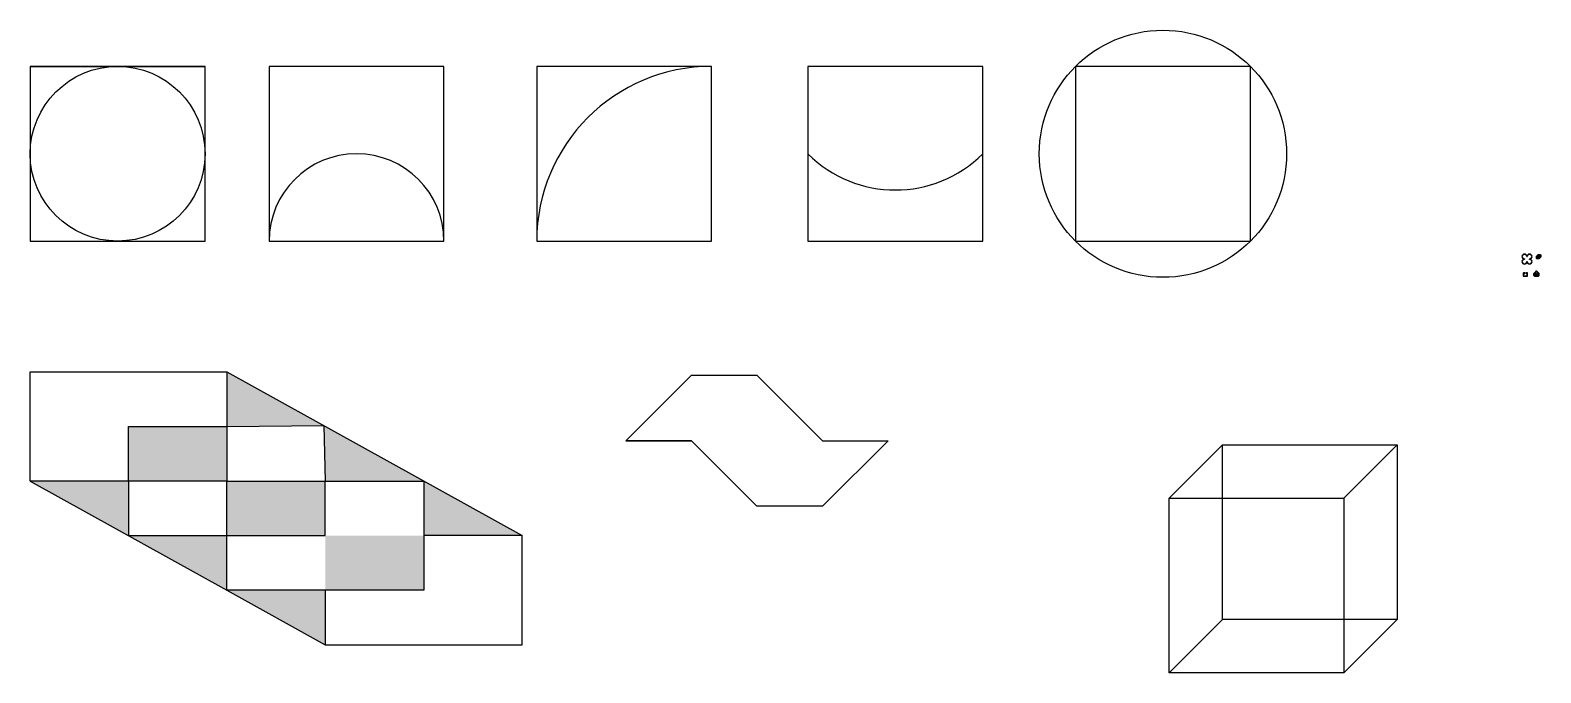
# Model space of a CAD drawing. Header units: millimetres. Extents: x 0 to 2089, y 0 to 2102.
# Drawn here: x 1398 to 2089, y 1808 to 2102 of the extents above; entities outside this region: 1.
import ezdxf

# ---------------------------------------------------------------- set-up
doc = ezdxf.new("R2010")
doc.units = ezdxf.units.MM

msp = doc.modelspace()

# ---------------------------------------------------------------- hatches: boundary and pattern name
h = msp.add_hatch(color=256)
h.dxf.hatch_style = 1
h.paths.add_polyline_path([(1487.74, 1945.31), (1487.74, 1920.31), (1532.08, 1920.67)])
h.paths.add_polyline_path([(1532.08, 1920.67), (1532.74, 1895.31), (1577.74, 1895.31)])
h.paths.add_polyline_path([(1577.74, 1895.31), (1577.74, 1870.31), (1622.74, 1870.31)])
h.paths.add_polyline_path([(1532.74, 1845.31), (1487.74, 1845.31), (1532.74, 1820.31)])
h.paths.add_polyline_path([(1487.74, 1870.31), (1442.74, 1870.31), (1487.74, 1845.31)])
h.paths.add_polyline_path([(1442.74, 1895.31), (1397.74, 1895.31), (1442.74, 1870.31)])
h = msp.add_hatch(color=256)
h.dxf.hatch_style = 1
h.paths.add_polyline_path([(1487.74, 1920.31), (1442.74, 1920.31), (1442.74, 1895.31), (1487.74, 1895.31)])
h = msp.add_hatch(color=256)
h.dxf.hatch_style = 1
h.paths.add_polyline_path([(1532.74, 1895.31), (1487.74, 1895.31), (1487.74, 1870.31), (1532.74, 1870.31)])
h = msp.add_hatch(color=256)
h.dxf.hatch_style = 1
h.paths.add_polyline_path([(1577.74, 1870.31), (1532.74, 1870.31), (1532.74, 1845.31), (1577.74, 1845.31)])

# ---------------------------------------------------------------- linework, layer by layer
for p, q in [((1397.74, 2085.16), (1477.74, 2085.16)), ((2082.33, 1998.07), (2082.48, 1998.07)), ((2082.63, 1998.07), (2082.48, 1998.07)), ((2080.71, 1990.39), (2080.71, 1989.09)), ((2081.51, 1990.59), (2080.91, 1990.59)), ((2080.91, 1990.39), (2080.91, 1989.29)), ((2080.91, 1990.39), (2081.51, 1990.39)), ((2081.51, 1990.39), (2080.91, 1990.39)), ((2081.33, 1997.07), (2081.33, 1996.92)), ((2081.33, 1996.77), (2081.33, 1996.92)), ((2081.51, 1990.39), (2081.51, 1990.59)), ((2082.71, 1990.59), (2081.91, 1990.59)), ((2081.91, 1990.59), (2081.91, 1990.39)), ((2082.51, 1990.39), (2081.91, 1990.39)), ((2082.33, 1995.77), (2082.48, 1995.77)), ((2082.63, 1995.77), (2082.48, 1995.77)), ((2082.51, 1989.59), (2082.51, 1990.39)), ((2082.71, 1989.09), (2082.71, 1990.59)), ((2083.63, 1997.07), (2083.63, 1996.92)), ((2083.63, 1996.77), (2083.63, 1996.92)), ((2085.57, 1990.31), (2086.79, 1991.51)), ((2085.57, 1990.31), (2085.57, 1989.41)), ((2085.57, 1989.41), (2085.57, 1990.31)), ((2085.57, 1990.31), (2086.47, 1990.31)), ((2085.57, 1990.31), (2085.89, 1989.99)), ((2085.89, 1989.99), (2086.79, 1991.51)), ((2086.47, 1990.31), (2086.79, 1989.99)), ((2086.47, 1989.73), (2086.47, 1990.31)), ((2088.01, 1990.31), (2086.79, 1991.51)), ((2087.69, 1989.99), (2086.79, 1991.51)), ((2086.79, 1989.99), (2087.11, 1990.31)), ((2087.11, 1990.31), (2088.01, 1990.31)), ((2087.11, 1990.31), (2087.11, 1989.73)), ((2088.01, 1990.31), (2087.69, 1989.99)), ((2088.01, 1989.41), (2088.01, 1990.31)), ((2080.71, 1989.09), (2082.71, 1989.09)), ((2080.91, 1989.29), (2082.21, 1989.29)), ((2082.21, 1989.29), (2082.51, 1989.59)), ((2085.89, 1989.09), (2085.57, 1989.41)), ((2085.57, 1989.41), (2086.47, 1989.41)), ((2085.89, 1989.99), (2085.89, 1989.41)), ((2085.89, 1989.99), (2086.79, 1989.99)), ((2085.89, 1989.09), (2085.89, 1989.41)), ((2085.89, 1989.09), (2087.69, 1989.09)), ((2086.47, 1989.73), (2086.47, 1989.41)), ((2086.47, 1989.41), (2086.79, 1989.09)), ((2086.79, 1989.99), (2086.79, 1989.41)), ((2086.79, 1989.99), (2087.69, 1989.99)), ((2087.11, 1989.41), (2086.79, 1989.09)), ((2086.79, 1989.41), (2086.79, 1989.09)), ((2087.11, 1989.73), (2087.11, 1989.41)), ((2087.11, 1989.41), (2088.01, 1989.41)), ((2087.69, 1989.99), (2087.69, 1989.41)), ((2087.69, 1989.09), (2088.01, 1989.41)), ((2087.69, 1989.09), (2087.69, 1989.41)), ((1397.74, 1945.31), (1487.74, 1945.31)), ((1397.74, 1895.31), (1397.74, 1945.31)), ((1487.74, 1945.31), (1487.74, 1895.31)), ((1487.74, 1945.31), (1622.74, 1870.31)), ((1670.22, 1913.74), (1700.22, 1943.74)), ((1700.22, 1943.74), (1730.22, 1943.74)), ((1730.22, 1943.74), (1760.22, 1913.74)), ((1442.74, 1895.31), (1442.74, 1920.31)), ((1442.74, 1920.31), (1487.74, 1920.31)), ((1487.74, 1920.31), (1532.08, 1920.67)), ((1532.08, 1920.67), (1532.74, 1895.31)), ((1670.22, 1913.74), (1700.22, 1913.74)), ((1700.22, 1913.74), (1670.22, 1913.74)), ((1730.22, 1883.74), (1700.22, 1913.74)), ((1760.22, 1913.74), (1790.22, 1913.74)), ((1760.22, 1913.74), (1790.22, 1913.74)), ((1790.22, 1913.74), (1760.22, 1883.74)), ((1918.75, 1887.51), (1943.12, 1911.88)), ((1943.12, 1831.88), (1943.12, 1911.88)), ((1943.12, 1911.88), (2023.12, 1911.88)), ((1998.75, 1887.51), (2023.12, 1911.88)), ((2023.12, 1911.88), (2023.12, 1831.88)), ((1487.74, 1895.31), (1397.74, 1895.31)), ((1397.74, 1895.31), (1487.74, 1845.31)), ((1442.74, 1895.31), (1442.74, 1870.31)), ((1487.74, 1870.31), (1487.74, 1895.31)), ((1487.74, 1895.31), (1532.74, 1895.31)), ((1532.74, 1895.31), (1577.74, 1895.31)), ((1532.74, 1870.31), (1532.74, 1895.31)), ((1577.74, 1895.31), (1577.74, 1845.31)), ((1918.75, 1807.51), (1918.75, 1887.51)), ((1918.75, 1887.51), (1998.75, 1887.51)), ((1998.75, 1887.51), (1998.75, 1807.51)), ((1760.22, 1883.74), (1730.22, 1883.74)), ((1760.22, 1883.74), (1730.22, 1883.74)), ((1442.74, 1870.31), (1487.74, 1870.31)), ((1487.74, 1845.31), (1487.74, 1870.31)), ((1487.74, 1870.31), (1532.74, 1870.31)), ((1622.74, 1870.31), (1577.74, 1870.31)), ((1622.74, 1820.31), (1622.74, 1870.31)), ((1577.74, 1845.31), (1487.74, 1845.31)), ((1487.74, 1845.31), (1532.74, 1820.31)), ((1532.74, 1845.31), (1532.74, 1820.31)), ((1918.75, 1807.51), (1943.12, 1831.88)), ((2023.12, 1831.88), (1943.12, 1831.88)), ((1998.75, 1807.51), (2023.12, 1831.88)), ((1532.74, 1820.31), (1622.74, 1820.31)), ((1998.75, 1807.51), (1918.75, 1807.51)), ((0, 0), (40.41, 29.45))]:
    msp.add_line(p, q)
for points in [[(1397.74, 2005.16), (1477.74, 2005.16), (1477.74, 2085.16), (1397.74, 2085.16)], [(1507.02, 2005.16), (1587.02, 2005.16), (1587.02, 2085.16), (1507.02, 2085.16)], [(1629.44, 2005.16), (1709.44, 2005.16), (1709.44, 2085.16), (1629.44, 2085.16)], [(1753.52, 2005.16), (1833.52, 2005.16), (1833.52, 2085.16), (1753.52, 2085.16)], [(1875.94, 2005.16), (1955.94, 2005.16), (1955.94, 2085.16), (1875.94, 2085.16)]]:
    msp.add_lwpolyline(points, close=True)
for points in [[(2088.19, 1997.64), (2088.19, 1997.39, -0.414214), (2087.84, 1997.04), (2087.14, 1997.04, -0.414214), (2086.79, 1997.39), (2086.79, 1998.09, -0.414214), (2087.14, 1998.44), (2087.39, 1998.44)], [(2088.04, 1997.64), (2088.04, 1997.39, -0.414214), (2087.84, 1997.19), (2087.14, 1997.19, -0.414214), (2086.94, 1997.39), (2086.94, 1998.09, -0.414214), (2087.14, 1998.29), (2087.39, 1998.29)], [(2087.39, 1998.44), (2087.39, 1998.69, -0.414214), (2087.74, 1999.04), (2088.44, 1999.04, -0.414214), (2088.79, 1998.69), (2088.79, 1997.99, -0.414214), (2088.44, 1997.64), (2088.19, 1997.64)], [(2088.04, 1997.64), (2087.74, 1997.64, -0.414214), (2087.39, 1997.99), (2087.39, 1998.29)], [(2087.54, 1998.44), (2087.54, 1998.69, -0.414214), (2087.74, 1998.89), (2088.44, 1998.89, -0.414214), (2088.64, 1998.69), (2088.64, 1997.99, -0.414214), (2088.44, 1997.79), (2088.19, 1997.79)], [(2087.54, 1998.44), (2087.84, 1998.44, -0.414214), (2088.19, 1998.09), (2088.19, 1997.79)], [(2087.54, 1998.29), (2087.84, 1998.29, -0.414214), (2088.04, 1998.09), (2088.04, 1997.79)], [(2088.04, 1997.79), (2087.74, 1997.79, -0.414214), (2087.54, 1997.99), (2087.54, 1998.29)]]:
    msp.add_lwpolyline(points, format="xyb")
for centre, radius in [((1915.94, 2045.16), 56.57), ((1437.74, 2045.16), 40)]:
    msp.add_circle(centre, radius)
for centre, radius, start, end in [((1709.44, 2005.16), 80, 90, 180), ((1547.02, 2005.16), 40, 360, 180), ((1793.52, 2085.16), 56.57, 225, 315), ((2081.33, 1998.07), 1.15, 0, 270), ((2081.33, 1998.07), 1, 0, 270), ((2083.63, 1998.07), 1.15, 270, 180), ((2083.63, 1998.07), 1, 270, 180), ((2081.33, 1995.77), 1.15, 90, 0), ((2081.33, 1995.77), 1, 90, 0), ((2080.91, 1990.39), 0.2, 90, 180), ((2083.63, 1995.77), 1.15, 180, 90), ((2083.63, 1995.77), 1, 180, 90)]:
    msp.add_arc(centre, radius, start, end)

doc.saveas('drawing.dxf')
